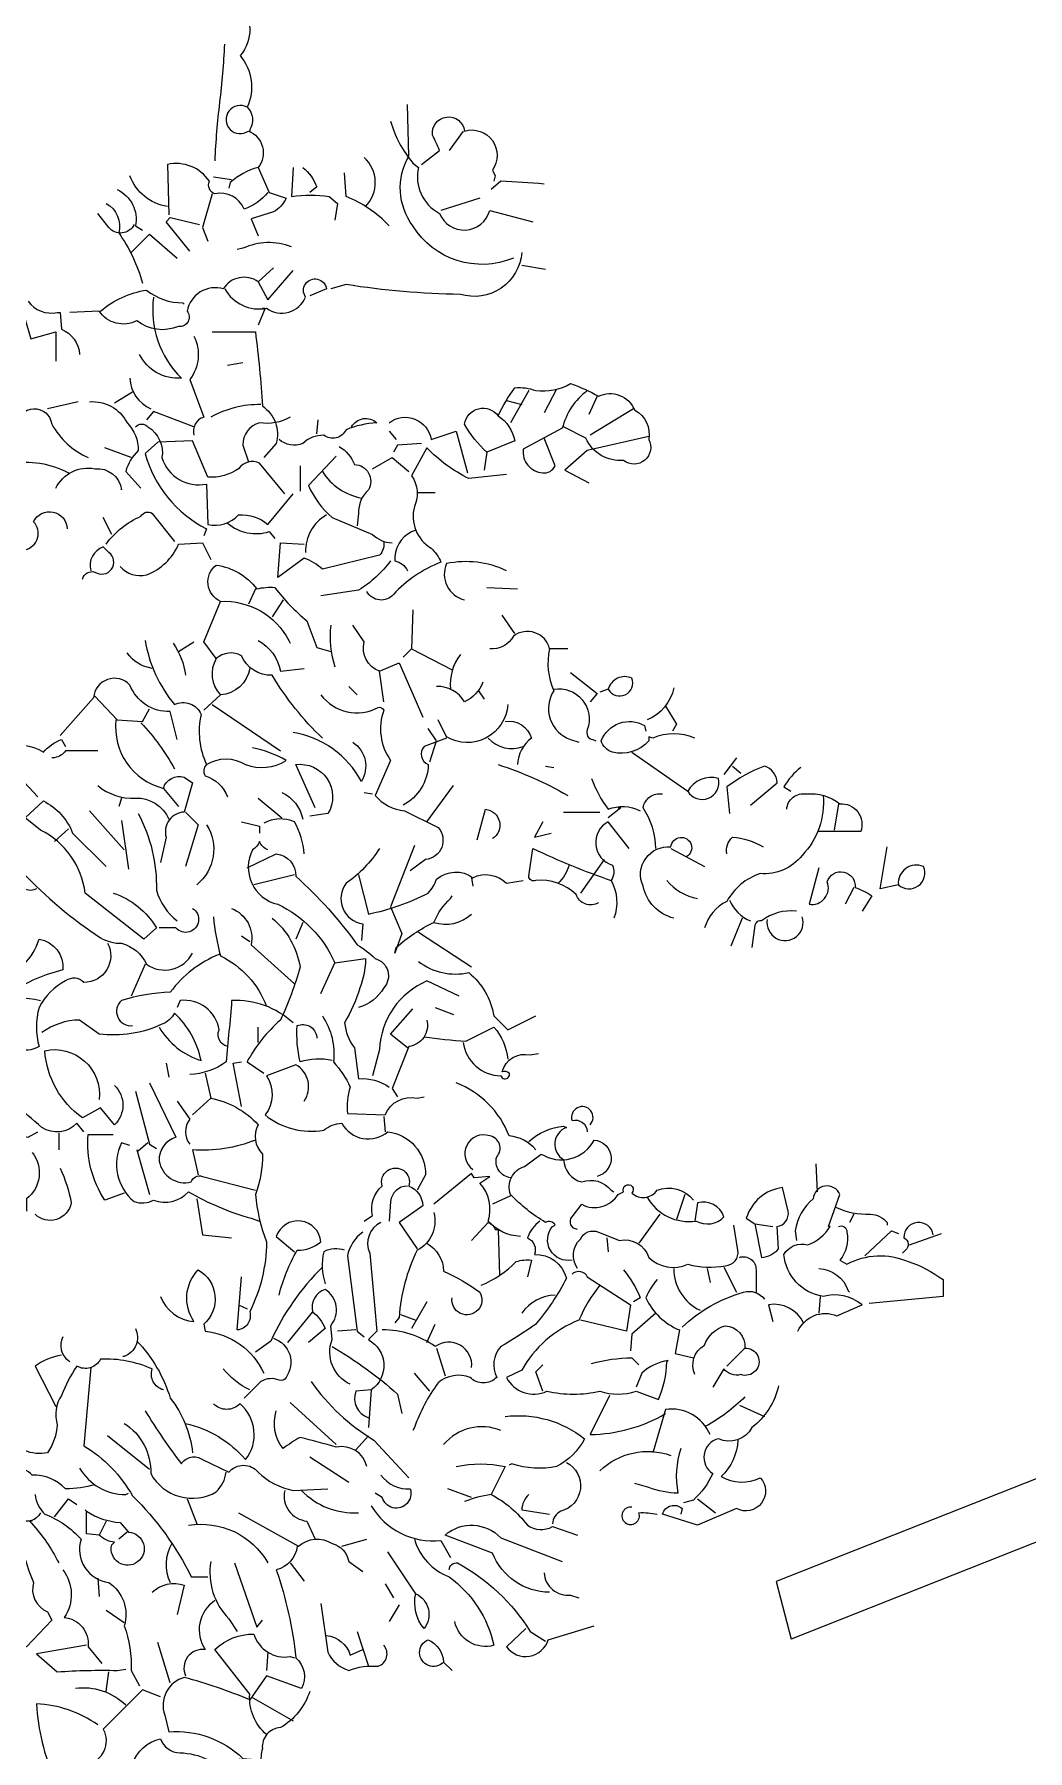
# Model space of a CAD drawing. Header units: millimetres. Extents: x 922141 to 965068, y 34629 to 256118.
# Drawn here: x 929856 to 931544, y 247158 to 250073 of the extents above; entities that cross this region are included whole.
import ezdxf

# ---------------------------------------------------------------- set-up
doc = ezdxf.new("R2010")
doc.units = ezdxf.units.MM
doc.layers.add('HATCH', color=8, linetype='Continuous', lineweight=5)
doc.layers.add('MCA__ SCALE', color=154, linetype='Continuous', lineweight=18)
doc.layers.add('MCA__ PISCINA ELEV.', color=91, linetype='Continuous')

# ---------------------------------------------------------------- blocks, each defined once
blk = doc.blocks.new('5')
at = {"layer": 'HATCH'}
for points in [[(626849.9, 357343.2, -0.394485), (626852.2, 357253.2, -0.295593), (626864.1, 357165.5, -0.369919), (626868.8, 357127.5), (626868.8, 357125.2)], [(626809.7, 357074.5, -0.017562), (626818, 357173.7, 0.017562), (626826.3, 357272.9, 2.719161)], [(626864.1, 357165.5, 1.821671), (626866.5, 357125.2, -0.504944), (626883, 357063.5), (626902, 357020.9), (626930.4, 357011.4, -0.169403), (626909.1, 356987.7), (626871.2, 356975.8), (626883, 356947.4)], [(627316.8, 356909.5, -0.369919), (627146.1, 356964, -0.299011), (627139, 357082.5), (627136.7, 357170.2)], [(627108.2, 357141.8, 0.10788), (627146.1, 357070.7), (627155.6, 357063.5, 0.34256), (627191.2, 356985.3, 0.720749), (627276.5, 356990.1), (627350, 356971.1)], [(627160.4, 357068.3), (627191.2, 357092, 0.029373), (627179.3, 357118.1, -1), (627233.8, 357125.2, -0.709473), (627281.3, 357058.8), (627286, 357049.3), (627283.6, 357039.8)], [(627065.6, 356997.2, 0.427994), (627063.2, 357080.1)], [(626899.6, 357020.9, -0.143997), (626859.3, 356992.4, 0.362045), (626809.6, 357018.5, -0.447098), (626800.1, 357039.8, 0.311279), (626729, 357068.3), (626731.3, 356983)], [(626883, 357063.5, 0.115616), (626835.6, 357037.5), (626833.3, 357028)], [(626942.3, 357063.5), (626939.9, 357013.8, -0.074173), (627003.9, 357013.8), (627018.1, 357001.9), (627013.4, 356973.5)], [(626958.9, 357063.5, -0.128281), (626982.6, 357030.4), (626970.7, 357020.9)], [(627105.8, 356964, 0.113113), (627032.4, 357013.8), (627030, 357054.1)], [(626643.6, 357025.6, -0.347351), (626674.5, 356964), (626686.3, 356956.9)], [(626729, 356997.2, -0.280411), (626665, 357049.3)], [(627369, 357035.1, 0.006271), (627295.5, 357039.8), (627278.9, 357025.6)], [(626624.7, 357001.9, -0.356949), (626646, 356952.1, -0.0896), (626686.3, 356866.8)], [(626672.1, 356966.4, -0.561981), (626629.4, 356961.6), (626610.5, 356985.3)], [(626939.9, 356928.4, 0.200745), (626857, 356926.1), (626847.5, 356923.7)], [(627331, 356919, -0.481949), (627226.7, 356847.8, -0.036316), (627032.4, 356864.4), (627006.3, 356857.3)], [(626909.1, 356892.9), (626883, 356869.2, 0.431534), (626823.8, 356857.3, 0.438309), (626762.2, 356819.4, -0.679398), (626747.9, 356793.3, -0.270966), (626676.8, 356802.8, -0.378677), (626612.8, 356819.4), (626563.1, 356817)], [(626615.2, 356819.4, -0.137115), (626693.4, 356855, 0.179413), (626755, 356833.6), (626757.4, 356831.3)], [(626826.2, 356857.3, 0.324905), (626897.3, 356824.1, 0.482834), (626963.6, 356843.1, -1.259415), (626999.2, 356857.3), (626970.7, 356845.5)], [(626491.9, 356836, 0.291199), (626541.7, 356817), (626546.5, 356817), (626548.8, 356788.6, -0.288086), (626579.6, 356745.9)], [(626705.3, 356843.1, 0.237015), (626752.7, 356705.6, -0.309357), (626681.6, 356745.9)], [(626774, 356776.7, -0.285477), (626766.9, 356703.3), (626790.6, 356639.3, 0.4142), (626774, 356608.4)], [(626804.8, 356783.9), (626878.3, 356783.9, -0.016937), (626890.2, 356658.2, -0.32045), (626913.9, 356594.2), (626892.5, 356570.5)], [(626470.6, 356750.7, 0.218536), (626427.9, 356667.7), (626418.5, 356629.8), (626463.5, 356615.6), (626461.1, 356561, -0.162277), (626560.7, 356544.5)], [(626665, 356705.6, 0.288956), (626700.5, 356653.5)], [(627290.7, 356641.6, -0.044342), (627319.2, 356689, -0.123093), (627354.7, 356684.3, 0.158264), (627414, 356696.2, -0.04158), (627461.4, 356674.8, -0.430618), (627523, 356651.1, -0.332581), (627546.7, 356601.3, -0.819794), (627504.1, 356565.8, -0.324722), (627440.1, 356603.7), (627402.1, 356622.7)], [(627442.4, 356684.3, 0.171921), (627399.8, 356620.3), (627333.4, 356584.7, 0.425858), (627366.6, 356544.5, 0.302765), (627387.9, 356556.3), (627369, 356603.7)], [(626473, 356625, -0.92012), (626532.2, 356627.4, 0.159744), (626593.9, 356570.5)], [(626596.2, 356665.3, -0.306992), (626660.2, 356629.8, -0.206955), (626679.2, 356582.4, 0.13913), (626657.9, 356546.8), (626683.9, 356518.4)], [(626887.8, 356660.6, 0.130844), (626802.5, 356639.3)], [(627290.7, 356641.6, -0.205246), (627319.2, 356599), (627271.8, 356580, -0.091919), (627233.8, 356627.4, -0.666656), (627290.7, 356641.6)], [(626674.5, 356622.7, -0.449051), (626695.8, 356622.7, -0.306625), (626719.5, 356570.5, 0.383194), (626795.3, 356525.5), (626797.7, 356456.8, 0.261322), (626849.9, 356473.3, -0.20253), (626899.6, 356456.8), (626942.3, 356508.9)], [(626937.6, 356639.3, -0.176163), (626885.4, 356629.8, 0.344437), (626857, 356591.9), (626866.5, 356563.4)], [(627041.9, 356622.7, -0.489075), (627084.5, 356629.8, 0.077118), (627032.4, 356617.9, -0.475967), (626994.4, 356608.4, 0.211411), (626958.9, 356594.2, -0.278137), (626918.6, 356601.3)], [(627105.8, 356629.8, -0.566849), (627177, 356601.3), (627219.6, 356615.6), (627238.6, 356544.5)], [(626928.1, 356508.9), (626885.4, 356561, 0.365295), (626849.9, 356551.6, -0.169571), (626797.7, 356537.3), (626771.6, 356599), (626712.4, 356596.6), (626691, 356577.6, 0.210953), (626795.3, 356449.6), (626790.6, 356437.8)], [(627020.5, 356589.5, -0.173203), (627046.6, 356558.7, -0.573669), (627070.3, 356516, 0.21463), (627053.7, 356475.7), (627051.3, 356454.4)], [(627305, 356542.1), (627241, 356535, -0.087051), (627169.8, 356587.1), (627143.8, 356539.7, -0.265564), (627148.5, 356487.6, 0.333328), (627177, 356416.5, -0.116058), (627193.6, 356392.8, 0.115311), (627113, 356338.2, -0.526016), (627067.9, 356343)], [(627015.8, 356572.9), (626968.4, 356523.1, 0.105255), (627008.7, 356468.6), (627077.4, 356440.2, 0.199295), (627110.6, 356425.9)], [(626539.3, 356518.4, -0.343094), (626605.7, 356551.6, -0.406937), (626650.8, 356516), (626650.8, 356518.4)], [(626992.1, 356546.8, 0.205246), (627058.4, 356501.8)], [(626392.4, 356411.7, 0.502121), (626446.9, 356425.9), (626446.9, 356428.3), (626446.9, 356425.9), (626487.2, 356414.1, 0.580322), (626501.4, 356461.5, -0.792007), (626558.3, 356449.6)], [(626624.7, 356423.6, -0.135742), (626683.9, 356471, -0.45993), (626702.9, 356475.7), (626740.8, 356428.3)], [(626999.2, 356473.3, 0.273697), (626963.6, 356409.3)], [(626830.9, 356459.1, 0.257034), (626902, 356444.9), (626911.5, 356433)], [(627150.9, 356447.3, 0.305618), (627115.3, 356402.2), (627115.3, 356395.1, -0.236053), (627136.7, 356378.5)], [(626584.4, 356364.3, -0.4142), (626605.7, 356376.2, 0.986206), (626629.4, 356409.3), (626619.9, 356418.8, 0.394943), (626598.6, 356378.5)], [(626648.4, 356385.6, 0.276978), (626693.4, 356371.4, 0.202133), (626747.9, 356423.6), (626788.2, 356425.9), (626802.5, 356397.5)], [(627096.4, 356428.3, -0.236053), (627089.3, 356404.6), (626992.1, 356380.9, 0.105927), (626961.3, 356399.9), (626916.2, 356366.7), (626921, 356425.9), (626961.3, 356423.6)], [(626992.1, 356094.1, -0.065094), (626906.7, 356200.8, -0.302765), (626854.6, 356233.9, 0.329666), (626811.9, 356229.2), (626790.6, 356257.6), (626819, 356326.4, -0.571198), (626811.9, 356388, -0.195877), (626880.7, 356347.7, -0.07106), (626911.5, 356350.1, 0.06337), (626966, 356293.2), (626982.6, 356248.2), (627006.3, 356241.1)], [(627108.2, 356395.1, -0.092926), (627053.7, 356345.3), (626989.7, 356335.9)], [(627305, 356378.5, 0.163284), (627203, 356390.4, 0.463791), (627233.8, 356328.8)], [(626819, 356326.4, -0.291199), (626935.2, 356260), (626937.6, 356255.3)], [(627006.3, 356286.1, 0.105927), (627013.4, 356215)], [(627096.4, 356155.7), (627089.3, 356207.9, -0.396423), (627063.2, 356257.6), (627044.2, 356286.1)], [(627409.2, 356245.8), (627378.4, 356245.8, 0.544022), (627316.8, 356267.1, -0.302765), (627276.5, 356245.8)], [(626702.9, 356212.6, -0.205246), (626660.2, 356238.7)], [(626691, 356260, 0.131805), (626740.8, 356151, -0.438385), (626785.9, 356134.4, 0.164673), (626795.3, 356049.1, 0.369919), (626793, 356030.1, -0.230438), (626830.9, 355994.5)], [(626738.5, 356255.3, -0.114899), (626759.8, 356200.8)], [(626883, 356260, -0.222656), (626921, 356207.9), (626961.3, 356212.6)], [(627226.7, 356236.3, 0.195877), (627210.1, 356177.1)], [(627378.4, 356245.8, 0.165054), (627385.5, 356174.7, 0.489075), (627414, 356091.7), (627428.2, 356087)], [(626868.8, 356212.6, -0.349213), (626819, 356167.6), (626790.6, 356141.5)], [(626811.9, 356229.2, 0.342072), (626819, 356167.6)], [(626745.6, 356091.7), (626733.7, 356139.1, -0.314392), (626665, 356184.2, 0.655212), (626603.3, 356162.8), (626546.5, 356098.8)], [(627264.7, 356188.9, -0.197815), (627233.8, 356155.7, 0.274292), (627186.4, 356181.8)], [(627385.5, 356177.1, -0.579788), (627442.4, 356108.3, 0.5), (627451.9, 356091.7), (627456.7, 356089.4)], [(627478, 356177.1, 0.929489), (627518.3, 356196, 0.453766), (627478, 356177.1)], [(627589.4, 356179.4, -0.24614), (627544.4, 356124.9)], [(626989.7, 356167.6, 0.375092), (627086.9, 356146.2, -0.4142), (627096.4, 356141.5, 0.245529), (627108.2, 356056.2), (627082.1, 355996.9, 0.207123), (627131.9, 355970.8), (627188.8, 355942.4, -0.615067), (627167.5, 355887.9), (627141.4, 355868.9)], [(627307.3, 356151, -0.561676), (627203, 356096.5), (627188.8, 356124.9)], [(626641.3, 356124.9, 0.374222), (626721.9, 356008.8), (626747.9, 355978)], [(626683.9, 356120.2, -0.065247), (626740.8, 356041.9)], [(627302.6, 356122.5, -0.374222), (627347.6, 356094.1, 0.230225), (627323.9, 356049.1)], [(627624.9, 356094.1, 0.200851), (627553.8, 356094.1), (627546.7, 356096.5), (627546.7, 356089.4, -0.283035), (627485.1, 356070.4, -0.25), (627466.1, 356089.4, -0.461945), (627539.6, 356115.4), (627542, 356105.9)], [(626449.3, 356077.5, -0.236053), (626518, 356070.4, -0.123093), (626548.8, 356091.7), (626555.9, 356079.9)], [(627044.2, 356087, -0.403595), (627058.4, 356020.6, 0.235565), (626942.3, 356103.6)], [(627203, 356094.1), (627165.1, 356079.9, 0.509216), (627172.2, 356049.1, -0.268585), (627129.6, 355980.3)], [(627274.1, 356094.1, 0.311981), (627333.4, 356079.9)], [(626368.7, 356056.2, -0.731125), (626446.9, 356060.9), (626508.5, 355994.5)], [(626610.5, 356072.8), (626555.9, 356072.8, -0.205246), (626537, 356060.9), (626532.2, 356060.9)], [(626795.3, 356049.1, -0.291199), (626861.7, 356049.1, 0.236053), (626930.4, 356056.2, 0.083267), (626873.6, 356077.5)], [(626980.2, 355975.6), (626947, 356049.1, -0.630219), (627001.6, 355966.1), (626970.7, 355961.4)], [(627290.7, 356049.1, -0.052475), (627409.2, 355996.9)], [(627719.8, 355980.3), (627764.8, 356018.2, 0.32254), (627743.5, 356046.7, 0.069565), (627679.5, 356011.1), (627684.2, 355966.1)], [(627805.1, 356044.3, 0.099014), (627776.6, 356011.1), (627788.5, 356004)], [(626610.5, 356013.5, 0.188675), (626674.5, 355992.2, -0.310455), (626731.3, 355956.6)], [(626721.9, 356008.8, -0.4142), (626757.4, 356027.7), (626771.6, 356018.2), (626757.4, 355968.5, 0.486938), (626726.6, 355925.8), (626717.1, 355883.1)], [(626923.3, 356001.7, -0.23912), (626958.9, 355956.6)], [(627449.5, 356025.4, 0.07016), (627478, 355973.2, -0.215668), (627532.5, 355970.8)], [(627613.1, 356004, 0.867294), (627665.2, 356025.4, 0.356949), (627613.1, 356004)], [(626636.5, 355831, -0.184586), (626710, 355771.7), (626688.7, 355752.8), (626589.1, 355831, 0.252197), (626513.3, 355937.7), (626487.2, 355959), (626518, 355987.4, -0.183746), (626567.8, 355932.9), (626624.7, 355876)], [(627255.2, 355921.1), (627269.4, 355973.2, -0.708466), (627281.3, 355923.4)], [(627558.6, 355906.8, 0.148438), (627537.2, 355975.6, -0.418976), (627570.4, 355999.3)], [(627843, 355996.9, -0.223068), (627807.5, 355895, -0.255432), (627736.3, 355864.2, 0.189514), (627679.5, 355816.8, 0.200989), (627641.5, 355771.7)], [(627781.4, 355973.2, -0.449585), (627814.6, 355999.3, -0.192581), (627871.5, 355982.7, -0.544022), (627907, 355935.3), (627835.9, 355935.3)], [(626679.2, 355966.1, -0.129623), (626710, 355835.7, 0.15686), (626745.6, 355783.6)], [(626795.3, 355947.1, -0.383881), (626778.7, 355845.2)], [(626961.3, 355897.4, 0.10788), (626944.7, 355951.9, 0.232346), (626892.5, 355949.5)], [(627513.5, 355906.8), (627478, 355951.9, 0.674728), (627485.1, 355878.4, -0.265564), (627482.7, 355852.3, -0.223816), (627487.5, 355788.3)], [(626899.6, 355904.5, -0.219635), (626885.4, 355918.7, -0.162277), (626873.6, 355904.5, 0.491928), (626916.2, 355812, -0.18132), (627013.4, 355712.5)], [(627589.4, 355788.3, -0.288467), (627537.2, 355842.8, -0.581146), (627584.6, 355909.2, -1.68454), (627610.7, 355892.6)], [(627679.5, 355897.4, -0.265564), (627688.9, 355925.8, -0.124008), (627741.1, 355909.2)], [(626864.1, 355873.7), (626913.9, 355897.4, -0.398468), (626947, 355859.4, -0.055374), (627051.3, 355743.3, -0.060379), (627082.1, 355719.6, -0.566177), (627096.4, 355669.8, -0.192581), (627053.7, 355636.6)], [(627089.3, 355906.8, -0.101715), (627032.4, 355847.6, 0.573914), (627060.8, 355778.8), (627058.4, 355750.4)], [(627148.5, 355911.6), (627108.2, 355807.3), (627127.2, 355762.3), (627115.3, 355729.1), (627117.7, 355738.6, -0.068375), (627181.7, 355781.2, -0.111496), (627210.1, 355821.5), (627212.5, 355826.3)], [(627461.4, 355814.4, -0.480621), (627423.5, 355828.6, 0.216949), (627354.7, 355852.3, -0.535172), (627342.9, 355859.4), (627350, 355906.8, 0.027832), (627482.7, 355852.3)], [(626506.2, 355838.1, -0.46698), (626475.4, 355850, 0.371078), (626373.4, 355840.5, 0.419769), (626323.7, 355783.6, 0.4142), (626337.9, 355743.3)], [(626482.5, 355866.5, 0.060379), (626615.2, 355755.1, 0.14119), (626650.8, 355745.7, -0.219635), (626693.4, 355710.1, 0.458389), (626771.6, 355729.1)], [(627053.7, 355861.8), (627070.3, 355795.4, 0.069427), (627172.2, 355831, 0.090164), (627186.4, 355854.7, -0.345688), (627248.1, 355857.1, -0.32518), (627305, 355847.6), (627333.4, 355852.3)], [(627411.6, 355878.4, -0.132248), (627392.7, 355847.6)], [(627835.9, 355873.7), (627819.3, 355812, 0.583817), (627850.1, 355850, -0.904022), (627897.5, 355840.5, -0.069427), (627926, 355826.3), (627909.4, 355800.2)], [(627971, 355845.2, 0.811798), (628013.7, 355876, 0.561981), (627971, 355845.2)], [(627577.5, 355852.3, 0.17009), (627629.7, 355821.5)], [(626771.6, 355804.9, -1.153), (626743.2, 355771.7), (626714.8, 355771.7)], [(626838, 355804.9, -0.36293), (626871.2, 355743.3), (626944.7, 355676.9)], [(627684.2, 355819.1, 0.203461), (627719.8, 355783.6)], [(627798, 355800.2, 0.195877), (627738.7, 355783.6, 0.4142), (627726.9, 355776.5), (627722.1, 355738.6)], [(626807.2, 355790.7, 0.04715), (626819, 355724.3, -0.188675), (626897.3, 355639)], [(626906.7, 355788.3, -0.184753), (626954.2, 355705.4, -0.04274), (626921, 355615.3, 0.091156), (626864.1, 355544.2), (626892.5, 355525.2)], [(627181.7, 355781.2, 0.276978), (627245.7, 355795.4)], [(627748.2, 355786, 1.28154), (627807.5, 355790.7)], [(626368.7, 355617.7), (626382.9, 355665.1, 0.111099), (626425.6, 355665.1, -0.1091), (626484.8, 355710.1, 0.122009), (626510.9, 355752.8, -0.388336), (626551.2, 355700.6, 0.081543), (626463.5, 355662.7), (626449.3, 355684)], [(626627.1, 355745.7, -0.571945), (626586.8, 355679.3, 0.380188), (626555.9, 355681.7, 0.165009), (626510.9, 355636.6, 0.14357), (626510.9, 355570.3, -0.469528), (626444.5, 355594, -0.260544), (626435.1, 355648.5, -0.122192), (626513.3, 355648.5)], [(626816.7, 355726.7, 0.140045), (626733.7, 355662.7, 0.060287), (626650.8, 355648.5, 0.737045), (626669.7, 355605.8)], [(626989.7, 355660.3), (627013.4, 355712.5), (627065.6, 355719.6, -0.083481), (627056.1, 355669.8, -0.048264), (627030, 355610.6, 0.145218), (627046.6, 355567.9), (627053.7, 355515.7, -0.169571), (627105.8, 355501.5)], [(627155.6, 355714.8, 0.223526), (627241, 355695.9, -0.183273), (627283.6, 355622.4), (627307.3, 355598.7), (627354.7, 355622.4)], [(627224.4, 355655.6), (627169.8, 355681.7, 0.288162), (627089.3, 355565.5), (627077.4, 355520.5)], [(626714.8, 355603.4, 0.187027), (626785.9, 355546.6, 0.158066), (626740.8, 355627.1, -0.183273), (626719.5, 355608.2, -0.142853), (626612.8, 355591.6), (626579.6, 355615.3, 0.156754), (626515.6, 355594)], [(626830.9, 355570.3, -0.468369), (626816.7, 355598.7, 0.402542), (626750.3, 355648.5), (626745.6, 355636.6)], [(626942.3, 355610.6, 0.201752), (626838, 355648.5, -0.004105), (626828.5, 355544.2, -0.15036), (626766.9, 355522.9)], [(626586.8, 355425.7), (626574.9, 355439.9, -0.359619), (626515.6, 355432.8, -0.03981), (626425.6, 355520.5, 0.243484), (626361.6, 355617.7), (626326, 355615.3)], [(627008.7, 355546.6, 0.128601), (626954.2, 355544.2, -0.07106), (626949.4, 355605.8, -0.5), (626982.6, 355586.9), (626982.6, 355584.5)], [(626992.1, 355622.4, -0.17868), (627011, 355544.2, -0.077118), (627039.5, 355501.5, 0.109772), (627034.7, 355456.5), (627098.7, 355454.1, -0.366302), (627153.3, 355482.6), (627165.1, 355484.9)], [(627169.8, 355615.3, -0.445923), (627139, 355570.3), (627110.6, 355499.2), (627120.1, 355484.9)], [(627165.1, 355586.9, 0.02652), (627236.2, 355579.7), (627283.6, 355603.4, -0.156097), (627307.3, 355548.9)], [(626638.9, 355503.9, -0.43042), (626638.9, 355437.5), (626615.2, 355466), (626584.4, 355449.4, -0.225433), (626520.4, 355563.2, -0.515198), (626612.8, 355480.2)], [(627231.5, 355577.4, 0.372406), (627295.5, 355520.5, 1), (627309.7, 355525.2, 0.236053), (627297.8, 355527.6, -0.406204), (627345.2, 355556), (627359.5, 355558.4)], [(626961.3, 355477.8, 0.441986), (626947, 355539.4), (626897.3, 355520.5, -0.321045), (626894.9, 355454.1, 0.212204), (626994.4, 355428, -0.178864), (627025.3, 355439.9, 0.475876), (627103.5, 355425.7, -0.382843), (627167.5, 355352.2), (627153.3, 355326.1)], [(626698.2, 355508.6), (626743.2, 355416.2, 0.352264), (626714.8, 355375.9, 0.436615), (626769.3, 355340.3, -0.4142), (626788.2, 355349.8), (626878.3, 355326.1)], [(627354.7, 355394.9, 0.195877), (627309.7, 355418.6, 0.210526), (627219.6, 355508.6)], [(626745.6, 355477.8), (626766.9, 355447, 0.337067), (626766.9, 355404.3)], [(626802.5, 355482.6, -0.162277), (626883, 355437.5, 0.333328), (626890.2, 355387.7, -0.094925), (626878.3, 355319, 0.06897), (626897.3, 355238.4, -0.113541), (626868.8, 355119.9, -0.475571), (626847.5, 355089.1), (626854.6, 355179.2)], [(627447.2, 355437.5, 1.742661), (627416.4, 355444.6, -0.489075), (627442.4, 355425.7)], [(626418.5, 355342.7, -0.224854), (626454, 355402, -0.369919), (626491.9, 355416.2), (626508.5, 355425.7)], [(626655.5, 355321.4), (626622.3, 355309.5, -0.164963), (626593.9, 355420.9), (626636.5, 355420.9)], [(627312.1, 355347.5, -0.465973), (627288.4, 355383, 0.599991), (627276.5, 355418.6, 0.868866), (627248.1, 355361.7)], [(627342.9, 355409.1, -0.154541), (627402.1, 355435.2), (627406.9, 355432.8, 0.63501), (627402.1, 355378.3, 0.330444), (627432.9, 355340.3, -0.330673), (627482.7, 355326.1), (627487.5, 355323.8)], [(626499.1, 355390.1, -0.416779), (626489.6, 355311.9), (626489.6, 355290.6)], [(626665, 355402), (626650.8, 355406.7, 0.351456), (626672.1, 355307.2, 0.213242), (626705.3, 355309.5, 0.311981), (626764.5, 355323.8, 0.064545), (626871.2, 355278.7), (626885.4, 355274)], [(626878.3, 355411.5, -0.111862), (626771.6, 355394.9), (626781.1, 355352.2)], [(627416.4, 355207.6, -0.707504), (627383.2, 355264.5), (627387.9, 355266.9, 0.4142), (627371.3, 355271.6, -0.068298), (627312.1, 355319, -0.445358), (627335.8, 355366.4), (627364.2, 355387.7, 0.43335), (627454.3, 355411.5, -0.847122), (627459, 355349.8)], [(626546.5, 355364, -0.061172), (626565.4, 355304.8, -0.605865), (626503.8, 355285.8)], [(627063.2, 355274), (627077.4, 355283.5, -0.291199), (627094, 355333.2, -1.369736), (627139, 355333.2, -0.310577), (627162.7, 355300), (627122.4, 355271.6), (627153.3, 355226.6)], [(627136.7, 355333.2, 0.392273), (627108.2, 355307.2), (627105.8, 355274)], [(627328.7, 355247.9, -0.206955), (627274.1, 355274, 0.265884), (627259.9, 355338), (627276.5, 355349.8), (627250.4, 355347.5), (627245.7, 355354.6), (627181.7, 355302.4)], [(627425.8, 355259.8, -0.608597), (627416.4, 355281.1), (627432.9, 355302.4, 0.398361), (627494.6, 355319), (627504.1, 355323.8, -1.838135), (627518.3, 355321.4, 0.452606), (627560.9, 355326.1, -0.342133), (627622.6, 355309.5)], [(627800.3, 355086.7, -0.411011), (627866.7, 355112.8), (627909.4, 355131.8, 0.236053), (627843, 355146, -0.344452), (627776.6, 355217.1, -0.343094), (627816.9, 355233.7, 0.174149), (627854.9, 355264.5), (627852.5, 355264.5), (627871.5, 355319, 0.795105), (627826.4, 355311.9, 0.184158), (627795.6, 355257.4), (627798, 355240.8)], [(627544.4, 355314.3, 0.31044), (627627.3, 355274, 0.343094), (627674.7, 355281.1, 0.395645), (627629.7, 355304.8), (627624.9, 355274)], [(627726.9, 355269.2), (627738.7, 355212.3, 0.200851), (627767.2, 355226.6), (627764.8, 355264.5, 0.4142), (627783.8, 355290.6), (627774.3, 355330.9, 0.293182), (627712.6, 355278.7), (627726.9, 355269.2)], [(626918.6, 355148.3, -0.07106), (626949.4, 355224.2, 0.162277), (626989.7, 355238.4, 0.808411), (626913.9, 355247.9), (626944.7, 355221.8)], [(627181.7, 355288.2, -0.351135), (627153.3, 355224.2, 0.097107), (627122.4, 355110.4), (627115.3, 355100.9)], [(627361.8, 355274, 0.133911), (627340.5, 355245.5, -0.4142), (627352.4, 355217.1, -0.357651), (627406.9, 355176.8, -0.055939), (627354.7, 355098.6, -0.018173), (627295.5, 355060.6, 0.312881), (627288.4, 355008.5, -0.422043), (627243.3, 355008.5, 0.276978), (627188.8, 354999, 0.073212), (627148.5, 354923.2), (627146.1, 354918.4)], [(627864.3, 355297.7, 0.123093), (627923.6, 355285.8, -0.200851), (627952, 355271.6), (627952, 355266.9)], [(627060.8, 355255, 0.186035), (627034.7, 355214.7), (627051.3, 355086.7), (627063.2, 355077.2)], [(627091.6, 355271.6, 0.408936), (627072.7, 355219.5), (627084.5, 355086.7), (627070.3, 355072.5, -0.562729), (627075, 354987.2), (627070.3, 354923.2)], [(627245.7, 355240.8), (627274.1, 355271.6, -0.236053), (627286, 355259.8), (627290.7, 355259.8), (627293.1, 355181.5)], [(627425.8, 355193.4, -0.379791), (627430.6, 355243.2, -0.4142), (627461.4, 355255), (627496.9, 355240.8, -0.389816), (627546.7, 355212.3, 0.312363), (627613.1, 355200.5, 0.116379), (627677.1, 355198.1, 0.450806), (627698.4, 355224.2), (627691.3, 355266.9)], [(627869.1, 355264.5, -0.618027), (627883.3, 355255, -0.236053), (627871.5, 355207.6), (627883.3, 355200.5, -0.229126), (627987.6, 355205.2, -0.081085), (628046.9, 355174.4), (628046.9, 355146), (627921.2, 355134.1)], [(628030.3, 355250.3, 0.949219), (627980.5, 355245.5, -0.561981), (627982.9, 355224.2), (627978.1, 355219.5)], [(627030, 355224.2, 0.204086), (626994.4, 355221.8, 0.128601), (626996.8, 355167.3)], [(627169.8, 355236.1, -0.265564), (627198.3, 355188.6, -0.053894), (627259.9, 355153.1, -1.404007), (627212.5, 355143.6)], [(626717.1, 355146, 0.294098), (626774, 355103.3, -0.356445), (626781.1, 355191, -0.515518), (626790.6, 355098.6), (626793, 355086.7, -0.26799), (626892.5, 355015.6)], [(626992.1, 355195.8, 0.089996), (626904.4, 355070.1), (626878.3, 355051.2)], [(627262.3, 355164.9, 0.100723), (627321.5, 355205.2, -0.099014), (627347.6, 355207.6), (627340.5, 355179.2)], [(627416.4, 355183.9, -0.526016), (627442.4, 355179.2), (627515.9, 355131.8), (627508.8, 355086.7), (627430.6, 355105.7)], [(627504.1, 355191, -0.073669), (627532.5, 355143.6), (627520.7, 355136.5)], [(627589.4, 355193.4, 0.295624), (627634.4, 355122.3)], [(627700.8, 355212.3, -0.512512), (627729.2, 355191), (627729.2, 355153.1)], [(627835.9, 355193.4, -0.312363), (627885.7, 355155.5), (627888, 355153.1)], [(627039.5, 354996.7, -0.392685), (627008.7, 355072.5), (627006.3, 355096.2, 0.462433), (626996.8, 355157.8, 0.388611), (626975.5, 355119.9), (626932.8, 355067.8)], [(627463.8, 355164.9, 0.07106), (627428.2, 355105.7, 0.175064), (627331, 355020.4), (627305, 355008.5, 0.402115), (627373.7, 354984.8, 0.105255), (627463.8, 354984.8, 0.153839), (627525.4, 354984.8), (627563.3, 354970.6, 0.094879), (627577.5, 355034.6), (627579.9, 355036.9, 0.149368), (627534.9, 355015.6), (627525.4, 354991.9)], [(627560.9, 355174.4, 0.078461), (627542, 355143.6, 0.192581), (627598.9, 355089.1), (627591.8, 355048.8), (627622.6, 355041.7)], [(627387.9, 355148.3, 0.228745), (627331, 355117.5)], [(627603.6, 355093.8, -0.120819), (627707.9, 355153.1, -0.32045), (627743.5, 355141.2)], [(627809.8, 355100.9, 0.333328), (627750.6, 355131.8), (627757.7, 355103.3)], [(626975.5, 355119.9, -0.133911), (626996.8, 355091.5), (626968.4, 355067.8)], [(626551.2, 355077.2, 0.376343), (626560.7, 355036.9), (626563.1, 355034.6)], [(626674.5, 355091.5, -0.442062), (626655.5, 355044.1), (626653.1, 355044.1)], [(626676.8, 355070.1, -0.119873), (626733.7, 354972.9, -0.140823), (626771.6, 354880.5)], [(626909.1, 355074.9, -0.509735), (626930.4, 355008.5, -0.4142), (626918.6, 355003.8, 0.236053), (626887.8, 355001.4), (626859.3, 354972.9)], [(627245.7, 355025.1, 0.657059), (627184.1, 355060.6, 0.158676), (627094, 355089.1)], [(627624.9, 355013.2, -0.381241), (627641.5, 355063, -0.242432), (627677.1, 355096.2, -0.411041), (627710.3, 355058.3, -1.205917), (627703.2, 355013.2, -0.302765), (627674.7, 355022.7), (627655.8, 354991.9)], [(626548.8, 355046.4, 0.108231), (626503.8, 355027.5), (626539.3, 354958.7)], [(627008.7, 355060.6, -0.050766), (627120.1, 354980.1), (627127.2, 354946.9)], [(627449.5, 355032.2, -0.063126), (627518.3, 355041.7), (627530.1, 355029.8)], [(626721.9, 354987.2, -0.424515), (626702.9, 355022.7, 0.116867), (626615.2, 355039.3, -0.427689), (626574.9, 355027.5, 0.056946), (626548.8, 354977.7, 0.228043), (626541.7, 354927.9, -0.133911), (626525.1, 354880.5, -0.309006), (626456.4, 354909)], [(626598.6, 355025.1), (626586.8, 354892.4, -0.126938), (626669.7, 354807, -0.08429), (626769.3, 354669.6), (626797.7, 354669.6)], [(626868.8, 354987.2, -0.109772), (626823.8, 355022.7)], [(626973.1, 355001.4, 0.104599), (627079.8, 354901.8), (627139, 354837.8)], [(627075, 354987.2), (627049, 354984.8, 0.4142), (627070.3, 354939.8)], [(627767.2, 354994.3, -0.179291), (627722.1, 354923.2, -0.400864), (627665.2, 354904.2, 0.659393), (627655.8, 354845, -0.093369), (627622.6, 354799.9), (627606, 354795.2)], [(626759.8, 354930.3, -0.162277), (626861.7, 354868.7, 0.401016), (626852.2, 354963.5, -0.422043), (626807.2, 354963.5)], [(627480.4, 354977.7), (627447.2, 354911.3, 0.129883), (627575.2, 354946.9)], [(627651, 354911.3, 0.339569), (627575.2, 354954), (627553.8, 354880.5)], [(627710.3, 354975.3, -0.072525), (627643.9, 354925.5)], [(626655.5, 354930.3, -0.263596), (626700.5, 354845, 0.423767), (626811.9, 354814.1, 0.172653), (626828.5, 354847.3)], [(626691, 354951.6, 0.024551), (626752.7, 354861.5, -0.444702), (626788.2, 354868.7), (626833.3, 354847.3, -0.477066), (626883, 354847.3, 0.14386), (626942.3, 354816.5), (627001.6, 354818.9)], [(627067.9, 354856.8, 0.407928), (627015.8, 354890, 0.002823), (626954.2, 354906.6, 0.039932), (626925.7, 354887.6, -0.257309), (626913.9, 354951.6)], [(627295.5, 354918.4, 0.319672), (627198.3, 354894.7)], [(627302.6, 354942.1, -0.199997), (627437.7, 354904.2, -0.15036), (627390.3, 354856.8, -0.124512), (627314.4, 354861.5), (627309.7, 354859.2)], [(627698.4, 354901.8, -0.191666), (627670, 354840.2, 0.249695), (627736.3, 354837.8, -0.848816), (627696.1, 354785.7), (627629.7, 354757.3), (627570.4, 354776.2, -0.566177), (627603.6, 354785.7), (627601.2, 354776.2)], [(627463.8, 354849.7, -0.285538), (627584.6, 354875.8)], [(627601.2, 354887.6, 0.128769), (627596.5, 354811.8, -0.083481), (627546.7, 354821.2), (627523, 354828.4)], [(626605.7, 354826, -0.053406), (626555.9, 354818.9, 0.21463), (626499.1, 354842.6, 0.441071), (626439.8, 354840.2, -0.630219), (626416.1, 354814.1), (626411.4, 354783.3)], [(626579.6, 354854.4, 0.26712), (626657.9, 354809.4), (626662.6, 354811.8)], [(627091.6, 354842.6, 0.252609), (627141.4, 354818.9, -1.031723), (627094, 354804.7), (627082.1, 354811.8)], [(627219.6, 354856.8, -0.114365), (627302.6, 354856.8), (627278.9, 354809.4, 0.062256), (627233.8, 354797.5)], [(627406.9, 354863.9, -0.686554), (627397.4, 354781, 0.276978), (627383.2, 354759.6)], [(626503.8, 354809.4, 0.178345), (626520.4, 354776.2, -0.123093), (626582, 354733.5, 0.469498), (626629.4, 354660.1, -0.327362), (626655.5, 354586.6, -0.091522), (626667.3, 354510.7), (626681.6, 354484.7)], [(626928.1, 354816.5, 0.450653), (626966, 354764.4), (626980.2, 354733.5)], [(626956.5, 354816.5, 0.220718), (627053.7, 354778.6)], [(627278.9, 354809.4, -0.11586), (627340.5, 354757.3, 0.276978), (627383.2, 354754.9), (627425.8, 354740.7)], [(627342.9, 354809.4, 0.197815), (627331, 354783.3), (627378.4, 354776.2)], [(626513.3, 354778.6, -0.4142), (626477.7, 354766.7, 0.618027), (626475.4, 354754.9, 0.069748), (626501.4, 354660.1, 0.386597), (626525.1, 354610.3), (626532.2, 354596.1), (626489.6, 354551, 0.199997), (626430.3, 354548.7), (626420.8, 354543.9)], [(626591.5, 354781, 0.126938), (626648.4, 354762), (626662.6, 354745.4, -2.801407), (626634.2, 354724.1), (626638.9, 354728.8, -0.184647), (626612.8, 354740.7), (626591.5, 354743), (626591.5, 354781), (626589.1, 354783.3), (626591.5, 354781)], [(626849.9, 354778.6), (626951.8, 354721.7, -0.331253), (627008.7, 354726.4, -0.281357), (627037.1, 354695.6), (627060.8, 354679)], [(627075, 354790.4, 0.288147), (627193.6, 354731.2), (627210.1, 354702.7)], [(627518.3, 354788.1, 3.659897), (627530.1, 354778.6, -0.062256), (627560.9, 354776.2)], [(626499.1, 354764.4), (626494.3, 354764.4, -0.068161), (626541.7, 354698), (626544.1, 354693.3)], [(626764.5, 354757.3, -0.312363), (626899.6, 354693.3)], [(627378.4, 354643.5, -0.305054), (627281.3, 354709.8), (627200.7, 354740.7, -0.399139), (627295.5, 354735.9), (627399.8, 354695.6)], [(626949.4, 354721.7, -0.311386), (626913.9, 354681.4, -0.057175), (626947, 354532.1, -0.353287), (626956.5, 354479.9), (626897.3, 354501.3), (626868.8, 354461, 0.031662), (626757.4, 354498.9, 0.432632), (626724.2, 354434.9), (626731.3, 354406.4, -0.213181), (626857, 354361.4), (626885.4, 354359)], [(626736.1, 354726.4, 0.249695), (626733.7, 354660.1)], [(627148.5, 354733.5, 0.232086), (627207.8, 354669.6, -0.182709), (627283.6, 354553.4, -0.435181), (627217.3, 354593.7)], [(626802.5, 354695.6, 0.238983), (626833.3, 354598.4), (626847.5, 354577.1)], [(627207.8, 354681.4, -0.45993), (627222, 354693.3, -0.128891), (627345.2, 354577.1), (627371.3, 354560.5)], [(626551.2, 354681.4, -0.323273), (626553.6, 354600.8, -0.421936), (626593.9, 354551), (626617.6, 354522.6)], [(627369, 354676.7, 0.427887), (627414, 354638.7), (627428.2, 354634)], [(626702.9, 354643.5, -0.28447), (626757.4, 354655.3), (626745.6, 354605.6)], [(627150.9, 354641.1, -0.481094), (627165.1, 354581.8, -0.236053), (627150.9, 354641.1)], [(626809.6, 354629.3, 0.418655), (626793, 354546.3, 0.58699), (626759.8, 354501.3)], [(626989.7, 354624.5), (627001.6, 354541.6, 0.213242), (627037.1, 354510.7, -0.113876), (627086.9, 354517.9, 0.548935), (627096.4, 354553.4)], [(627338.1, 354581.8), (627305, 354551, 0.620941), (627376.1, 354562.9), (627454.3, 354586.6)], [(626591.5, 354553.4), (626506.2, 354539.2), (626541.7, 354508.4, -0.022705), (626643.6, 354510.7), (626657.9, 354513.1)], [(626897.3, 354401.7, -0.2388), (626868.8, 354470.4), (626809.6, 354546.3, -0.19635), (626875.9, 354572.4, 0.381973), (626937.6, 354534.4), (626944.7, 354532.1)], [(626999.2, 354570, -0.298172), (627039.5, 354536.8), (627060.8, 354546.3)], [(627198.3, 354525, -1.246613), (627172.2, 354562.9, -0.271484), (627198.3, 354525)], [(626717.1, 354465.7), (626686.3, 354477.6), (626619.9, 354411.2, -0.481003), (626591.5, 354349.6, 0.189514), (626584.4, 354235.8), (626586.8, 354183.6, -0.225006), (626541.7, 354223.9), (626501.4, 354209.7), (626484.8, 354159.9)], [(626657.9, 354451.5, 0.233566), (626572.5, 354479.9)], [(626970.7, 354475.2, -0.183853), (626921, 354413.6, 0.432068), (626890.2, 354378, 0.082748), (626887.8, 354351.9, -0.191574), (626899.6, 354240.5, -0.063126), (626909.1, 354171.8, 0.426727), (626899.6, 354129.1), (626899.6, 354122)], [(626610.5, 354418.3, 0.142853), (626506.2, 354453.9, 0.087555), (626537, 354325.9), (626532.2, 354311.6), (626577.3, 354299.8)], [(626596.2, 354171.8, 0.211075), (626627.1, 354181.3), (626627.1, 354318.7, -0.315536), (626669.7, 354351.9, -0.265564), (626717.1, 354394.6, 0.32518), (626750.3, 354370.9, -0.206253), (626835.6, 354330.6), (626852.2, 354361.4)]]:
    blk.add_lwpolyline(points, format="xyb", dxfattribs=at)
for points in [[(627231.5, 357125.2), (627207.8, 357092)], [(626838, 357042.2), (626807.2, 357047)], [(626804.8, 357018.5), (626788.2, 356961.6), (626797.7, 356937.9)], [(627259.9, 357011.4), (627193.6, 356990.1)], [(626766.9, 356921.3), (626726.6, 356971.1), (626733.7, 356978.2), (626783.5, 356966.4)], [(626667.3, 356919), (626698.2, 356949.8), (626745.6, 356909.5)], [(626883, 356869.2), (626899.6, 356838.4), (626942.3, 356888.1)], [(627331, 356897.6), (627371.3, 356890.5)], [(626444.5, 356843.1), (626435.1, 356812.3), (626487.2, 356805.2), (626496.7, 356772), (626539.3, 356783.9), (626539.3, 356734.1)], [(626890.2, 356824.1), (626894.9, 356824.1), (626883, 356795.7)], [(626857, 356731.7), (626830.9, 356727)], [(626669.7, 356681.9), (626638.9, 356663)], [(627342.9, 356684.3), (627312.1, 356629.8)], [(627390.3, 356686.7), (627369, 356646.4)], [(627459, 356674.8), (627444.8, 356644)], [(626577.3, 356665.3), (626525.1, 356653.5)], [(626774, 356622.7), (626705.3, 356648.7), (626693.4, 356634.5)], [(627305, 356667.7), (627331, 356660.6)], [(627520.7, 356653.5), (627447.2, 356608.4)], [(626982.6, 356610.8), (626985, 356634.5)], [(627105.8, 356615.6), (627117.7, 356601.3)], [(626667.3, 356570.5), (626622.3, 356587.1)], [(627160.4, 356594.2), (627120.1, 356591.9), (627113, 356580)], [(627546.7, 356606.1), (627442.4, 356582.4), (627404.5, 356549.2), (627444.8, 356527.9)], [(626954.2, 356556.3), (626954.2, 356513.6)], [(627077.4, 356551.6), (627110.6, 356570.5), (627139, 356546.8)], [(627271.8, 356580), (627267, 356549.2)], [(627153.3, 356511.3), (627184.1, 356511.3)], [(626634.2, 356440.2), (626619.9, 356468.6)], [(626878.3, 356347.7), (626866.5, 356321.6)], [(626925.7, 356328.8), (626906.7, 356300.3)], [(627271.8, 356350.1), (627323.9, 356347.7)], [(627146.1, 356312.2), (627143.8, 356245.8), (627129.6, 356231.6)], [(627319.2, 356271.9), (627297.8, 356302.7)], [(626747.9, 356241.1), (626774, 356257.6)], [(627143.8, 356245.8), (627212.5, 356210.2)], [(627089.3, 356207.9), (627122.4, 356222.1), (627162.7, 356129.7)], [(627037.1, 356181.8), (627051.3, 356167.6)], [(627414, 356205.5), (627459, 356169.9), (627447.2, 356155.7)], [(627478, 356177.1), (627463.8, 356172.3)], [(626605.7, 356165.2), (626643.6, 356124.9), (626686.3, 356122.5), (626698.2, 356143.9)], [(626804.8, 356151), (626921, 356072.8)], [(627257.5, 356174.7), (627267, 356160.5)], [(627575.2, 356148.6), (627594.1, 356117.8), (627587, 356105.9)], [(627174.6, 356053.8), (627186.4, 356089.4), (627172.2, 356110.7)], [(627518.3, 356070.4), (627613.1, 356004)], [(627696.1, 356060.9), (627674.7, 356032.5)], [(627371.3, 356046.7), (627385.5, 356044.3)], [(627688.9, 356046.7), (627703.2, 356034.8)], [(627063.2, 356001.7), (627077.4, 355999.3)], [(627169.8, 355951.9), (627214.9, 356013.5)], [(626650.8, 355992.2), (626646, 355978)], [(626883, 355992.2), (626923.3, 355959)], [(627494.6, 355975.6), (627499.3, 355975.6), (627478, 355959)], [(627869.1, 355982.7), (627862, 355937.7)], [(626655.5, 355904.5), (626596.2, 355970.8)], [(626650.8, 355954.2), (626662.6, 355871.3)], [(626759.8, 355968.5), (626781.1, 355947.1), (626759.8, 355876)], [(626854.6, 355951.9), (626885.4, 355944.8), (626885.4, 355932.9)], [(627366.6, 355951.9), (627352.4, 355925.8), (627380.8, 355932.9)], [(627402.1, 355968.5), (627463.8, 355968.5)], [(626560.7, 355940), (626537, 355918.7)], [(627470.9, 355887.9), (627430.6, 355831)], [(627584.6, 355906.8), (627641.5, 355876)], [(627971, 355845.2), (627940.2, 355838.1), (627952, 355909.2)], [(626944.7, 355861.8), (626875.9, 355845.2)], [(627245.7, 355857.1), (627248.1, 355842.8)], [(627895.2, 355840.5), (627880.9, 355812)], [(626958.9, 355781.2), (626947, 355752.8)], [(627705.5, 355788.3), (627686.6, 355740.9)], [(626868.8, 355748), (626854.6, 355757.5)], [(627155.6, 355764.6), (627245.7, 355705.4)], [(626691, 355710.1), (626667.3, 355655.6)], [(627136.7, 355567.9), (627108.2, 355591.6), (627146.1, 355634.3)], [(627184.1, 355636.6), (627214.9, 355624.8)], [(626883, 355577.4), (626883, 355603.4)], [(626726.6, 355541.8), (626731.3, 355518.1)], [(626854.6, 355468.3), (626840.4, 355541.8), (626854.6, 355544.2)], [(626793, 355525.2), (626802.5, 355482.6), (626771.6, 355454.1)], [(626674.5, 355494.4), (626698.2, 355404.3), (626710, 355397.2)], [(627096.4, 355451.7), (627098.7, 355425.7)], [(626544.1, 355423.3), (626544.1, 355394.9)], [(626695.8, 355406.7), (626679.2, 355392.5), (626676.8, 355394.9), (626698.2, 355319)], [(627833.5, 355323.8), (627831.2, 355371.2)], [(626778.7, 355311.9), (626788.2, 355250.3), (626838, 355245.5)], [(627312.1, 355316.6), (627281.3, 355302.4)], [(627608.4, 355319), (627594.1, 355276.3)], [(627565.7, 355285.8), (627530.1, 355236.1)], [(627895.2, 355285.8), (627888, 355271.6)], [(627475.6, 355245.5), (627478, 355221.8)], [(627726.9, 355269.2), (627757.7, 355264.5)], [(627914.1, 355214.7), (627959.2, 355257.4), (627971, 355252.6)], [(627990, 355233.7), (628044.5, 355252.6)], [(627646.3, 355193.4), (627651, 355169.7)], [(627674.7, 355195.8), (627696.1, 355153.1)], [(626849.9, 355131.8), (626864.1, 355124.6)], [(627169.8, 355136.5), (627143.8, 355091.5)], [(627838.3, 355146), (627835.9, 355117.5)], [(627124.8, 355115.2), (627150.9, 355105.7)], [(627169.8, 355067.8), (627184.1, 355098.6)], [(627558.6, 355117.5), (627518.3, 355082), (627515.9, 355053.5)], [(627049, 355089.1), (627018.1, 355086.7)], [(627186.4, 355058.3), (627200.7, 355010.9)], [(627710.3, 355058.3), (627679.5, 355027.5)], [(627174.6, 354984.8), (627148.5, 355015.6)], [(627366.6, 354984.8), (627354.7, 355018), (627366.6, 355029.8)], [(627015.8, 354894.7), (626937.6, 354965.8)], [(627700.8, 354961.1), (627743.5, 354942.1)], [(626698.2, 354852.1), (626627.1, 354909)], [(627070.3, 354909), (627049, 354885.2)], [(626970.7, 354873.4), (627037.1, 354830.7)], [(627245.7, 354804.7), (627205.4, 354818.9)], [(626537, 354771.5), (626560.7, 354802.3), (626574.9, 354792.8)], [(626762.2, 354802.3), (626778.7, 354759.6)], [(627629.7, 354802.3), (627660.5, 354778.6)], [(626624.7, 354764.4), (626612.8, 354740.7)], [(626660.2, 354745.4), (626646, 354733.5)], [(627025.3, 354721.7), (627067.9, 354733.5)], [(626842.7, 354693.3), (626880.7, 354584.2), (626890.2, 354596.1)], [(626937.6, 354693.3), (626961.3, 354662.4)], [(627150.9, 354641.1), (627103.5, 354712.2)], [(626610.5, 354667.2), (626612.8, 354636.4)], [(627098.7, 354657.7), (627113, 354634)], [(626655.5, 354591.3), (626624.7, 354612.7)], [(627122.4, 354622.1), (627105.8, 354593.7)], [(627051.3, 354577.1), (627070.3, 354517.9)], [(626733.7, 354489.4), (626712.4, 354558.1)], [(626899.6, 354541.6), (626897.3, 354510.7)], [(627198.3, 354525), (627212.5, 354510.7)], [(626624.7, 354475.2), (626629.4, 354508.4)], [(626871.2, 354465.7), (626942.3, 354425.4)]]:
    blk.add_lwpolyline(points, dxfattribs=at)

msp = doc.modelspace()

# ---------------------------------------------------------------- linework, layer by layer
at = {"layer": 'MCA__ SCALE'}
for p, q in [((932807.81, 248113.01), (931117.17, 247445.2)), ((932807.81, 248005.5), (931142.1, 247347.53)), ((931117.17, 247445.2), (931142.1, 247347.53))]:
    msp.add_line(p, q, dxfattribs=at)

# ---------------------------------------------------------------- block references
at = {"layer": 'MCA__ PISCINA ELEV.'}
msp.add_blockref('5', (303353.52, -107216.34), dxfattribs=at)

doc.saveas('drawing.dxf')
